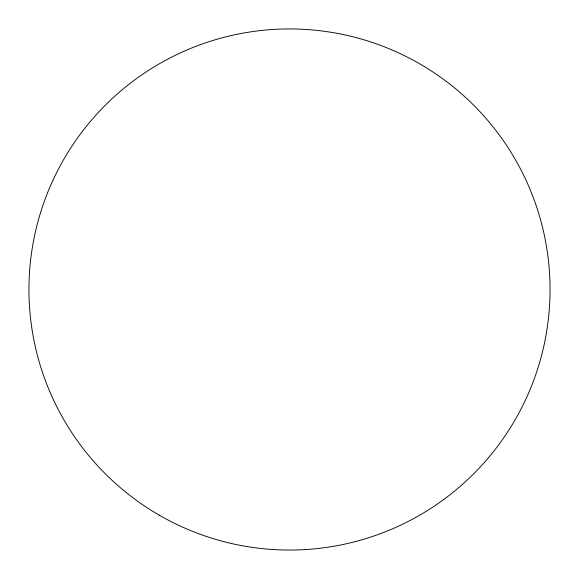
<?xml version="1.0" encoding="UTF-8"?>
<svg xmlns="http://www.w3.org/2000/svg" width="579" height="579" viewBox="0 0 579 579"><rect width="100%" height="100%" fill="white"/><g stroke="black" fill="none" stroke-linecap="round" stroke-linejoin="round"><path stroke-width="0.87" d="M159.225 515.144A260.55 260.55 0 0 0 550.05 289.5A260.55 260.55 0 0 0 159.225 63.856A260.55 260.55 0 0 0 159.225 515.144"/></g></svg>
